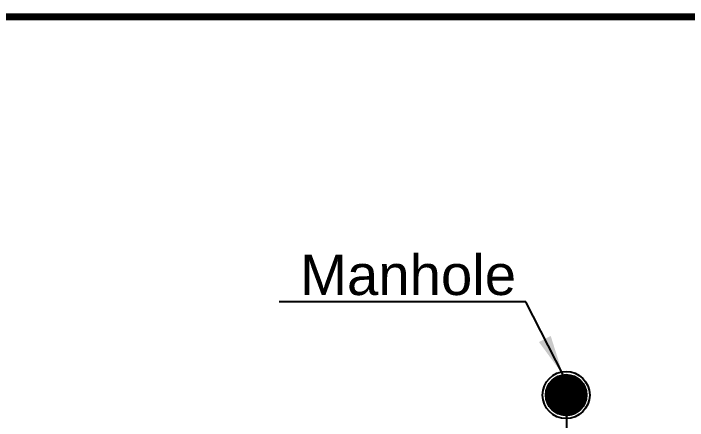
# Model space of a CAD drawing. Header units: inches. Extents: x 24644 to 29599, y 4928 to 7841.
# Drawn here: x 26571 to 27173, y 7477 to 7841 of the extents above; entities that cross this region are included whole.
import ezdxf

# ---------------------------------------------------------------- set-up
doc = ezdxf.new("R2010")
doc.units = ezdxf.units.IN
doc.header["$LTSCALE"] = 10
doc.header["$MEASUREMENT"] = 0
for name, color, linetype in [('manhole', 5, 'Continuous'), ('SD LINE', 4, 'Continuous'), ('TEXT', 7, 'Continuous')]:
    doc.layers.add(name, color=color, linetype=linetype)
doc.styles.get("Standard").update_dxf_attribs({"font": 'arial.ttf'})
doc.dimstyles.get("Standard").update_dxf_attribs({"dimtxt": 36, "dimasz": 36, "dimexe": 0.18, "dimexo": 0.0625, "dimgap": 0.09, "dimtad": 0, "dimtih": 1, "dimtoh": 1, "dimdec": 0, "dimzin": 0, "dimdsep": 46, "dimlunit": 3, "dimtxsty": 'Standard', "dimcen": 0.09, "dimadec": 0, "dimazin": 0, "dimtfac": 1, "dimtdec": 0, "dimtofl": 0, "dimtmove": 0, "dimatfit": 3, "dimfxl": 1, "dimtolj": 1, "dimtzin": 0, "dimarcsym": 0})

msp = doc.modelspace()

# ---------------------------------------------------------------- hatches: boundary and pattern name
at = {"layer": 'manhole'}
h = msp.add_hatch(dxfattribs=at)
h.set_pattern_fill('ANSI31', color=256)
h.set_pattern_definition([(45, (441.74245, 0), (-0.08838834765, 0.08838834765), [])])
h.paths.add_polyline_path([(27083.12, 7500.04, 1), (27046.67, 7500.04, 1)])

# ---------------------------------------------------------------- linework, layer by layer
at = {"const_width": 6.12}
msp.add_lwpolyline([(29595.62, 4930.67), (24647.3, 4930.67), (24647.3, 7838.38), (29595.62, 7838.38)], close=True, dxfattribs=at)
at = {"layer": 'manhole'}
for radius in [21.08, 18.23]:
    msp.add_circle((27064.9, 7500.04), radius, dxfattribs=at)
at = {"layer": 'SD LINE'}
msp.add_line((27065.32, 7481.99), (27065.32, 5399.58), dxfattribs=at)

# ---------------------------------------------------------------- texts
at = {"layer": 'TEXT', "insert": (26826.94, 7625.58), "char_height": 36.063, "attachment_point": 1}
msp.add_mtext_dynamic_manual_height_columns('Manhole', width=1267.1374, gutter_width=1, heights=[0], dxfattribs=at)

# ---------------------------------------------------------------- leaders
at = {"layer": 'TEXT'}
msp.add_leader([(27062.15, 7518.05), (27029, 7583.39), (26808.33, 7583.39)], dimstyle='Standard', override={"dimgap": 0.09, "dimtad": 0}, dxfattribs=at)

doc.saveas('drawing.dxf')
